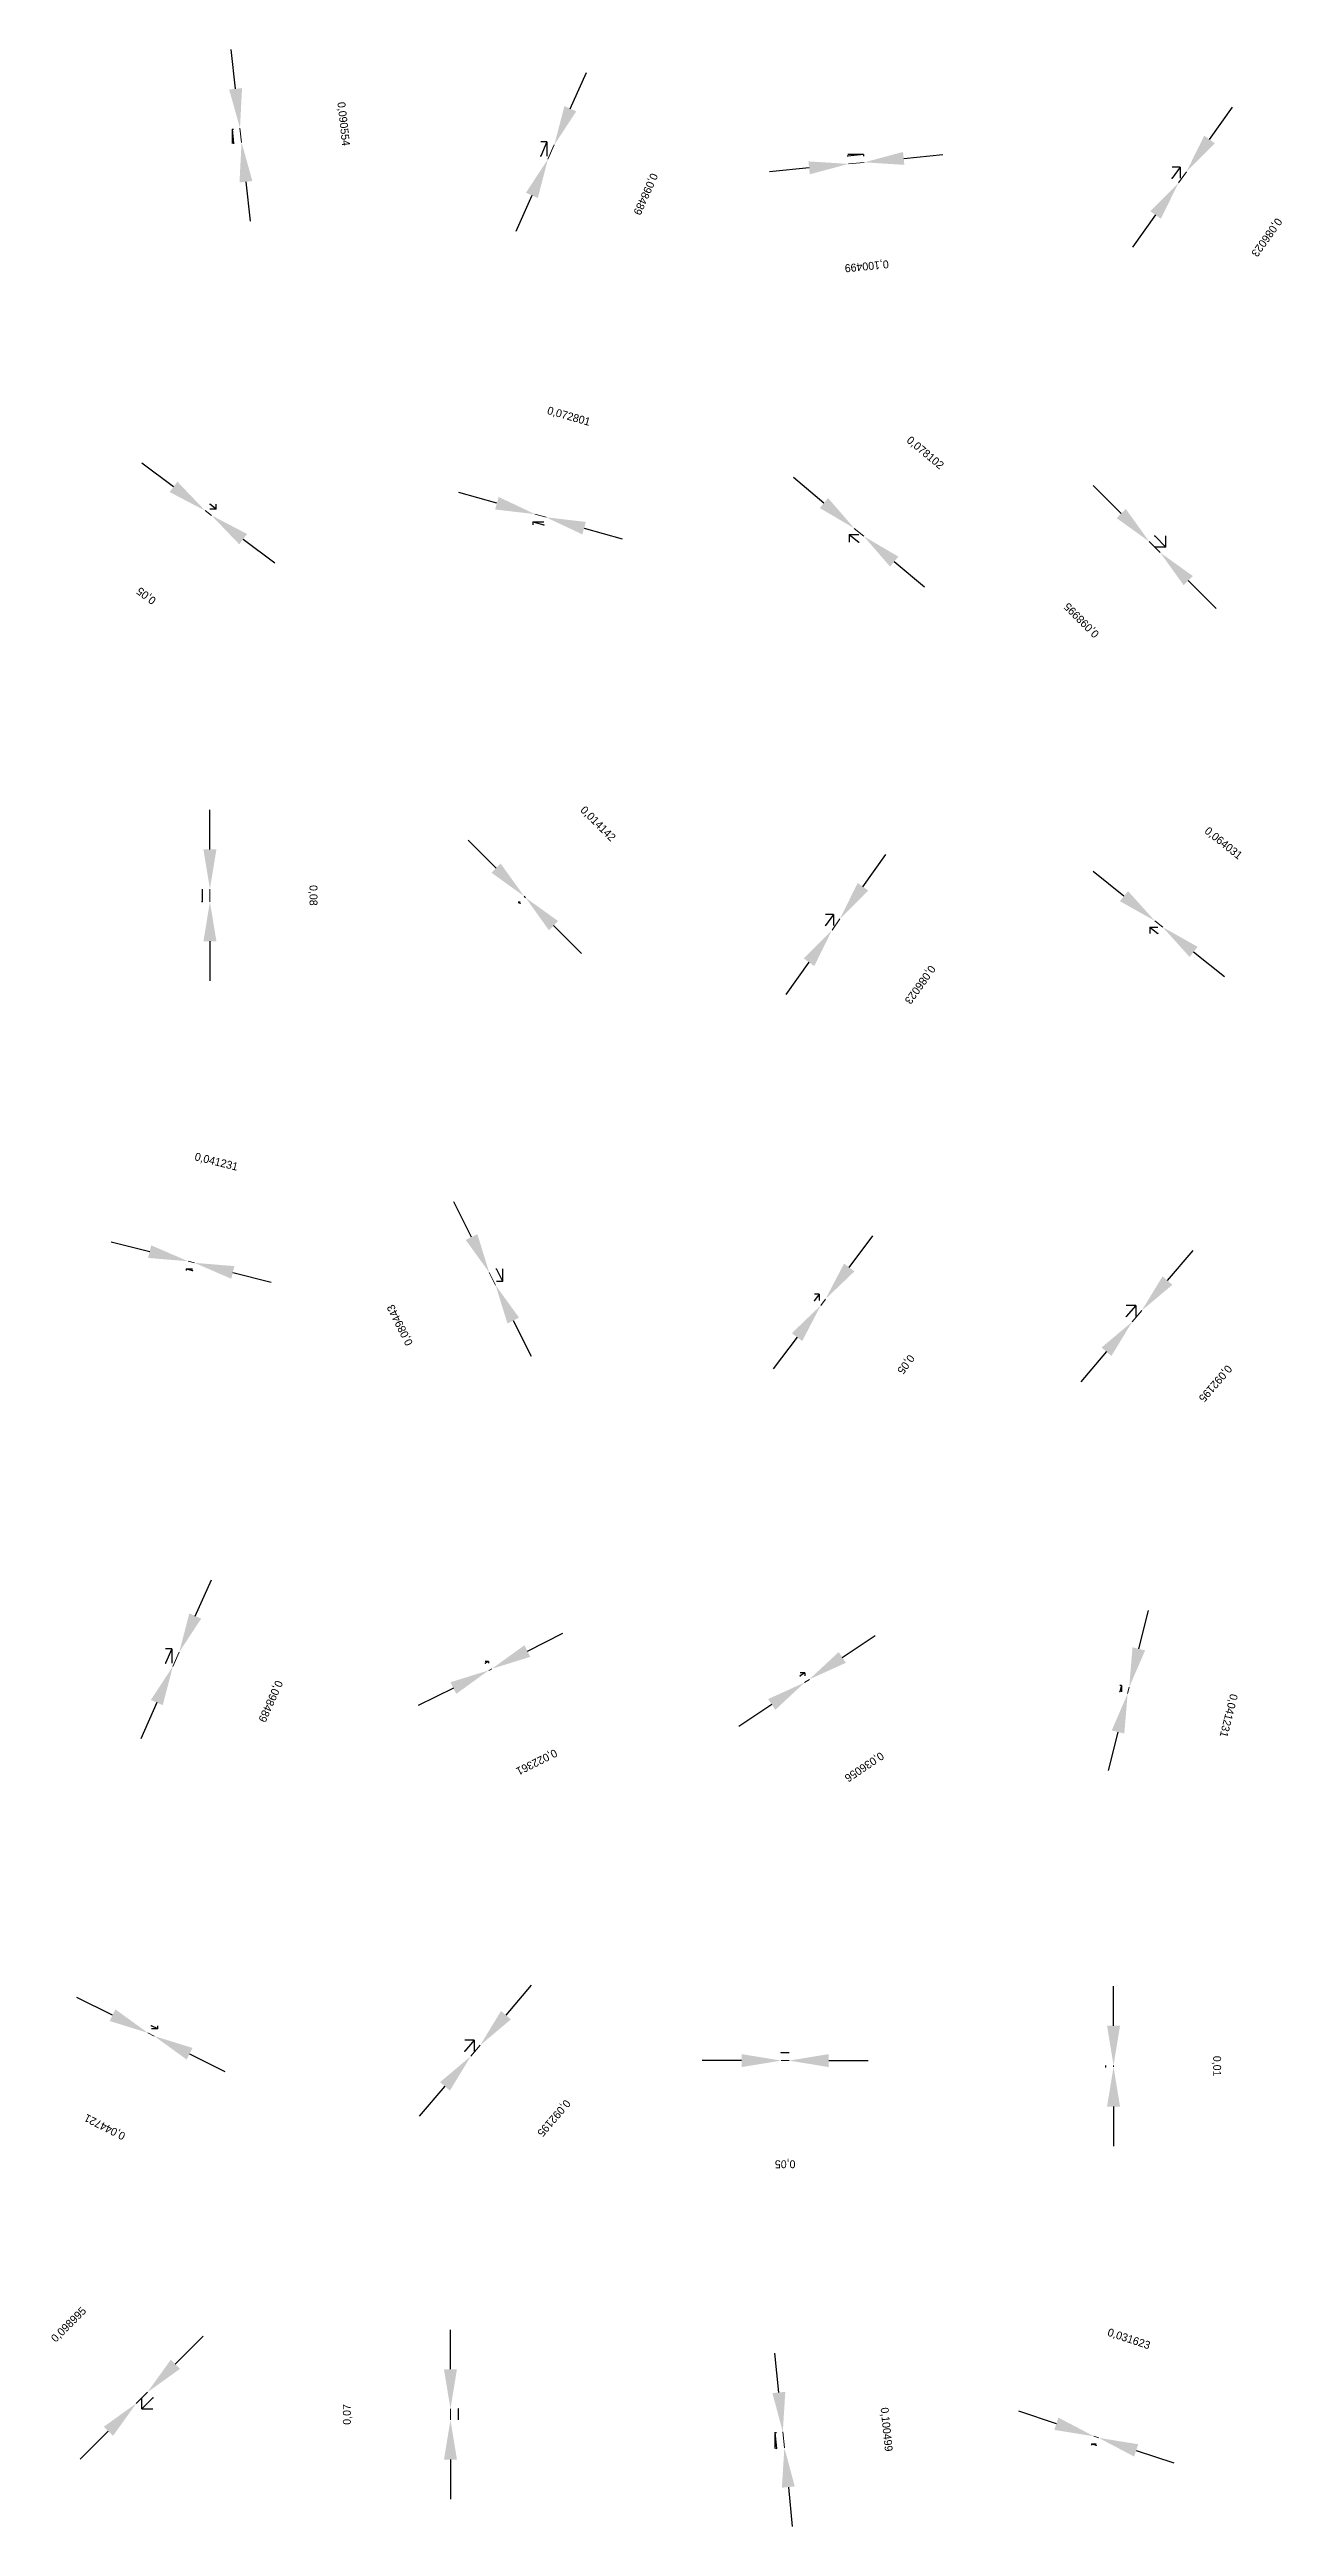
# Model space of a CAD drawing. Header units: metres. Extents: x 6010712 to 6010732, y 6568801 to 6568957.
# Drawn here: x 6010712.09 to 6010719.88, y 6568833.25 to 6568848.89 of the extents above; entities that cross this region are included whole.
import ezdxf

# ---------------------------------------------------------------- set-up
doc = ezdxf.new("R2010")
doc.units = ezdxf.units.M
doc.dimstyles.get("Standard").update_dxf_attribs({"dimtxt": 2.5, "dimasz": 2.5, "dimexe": 1.25, "dimexo": 0.625, "dimtad": 1, "dimdec": 0, "dimcen": 2.5, "dimadec": 0, "dimazin": 0, "dimtfac": 1, "dimtmove": 0, "dimatfit": 3, "dimarcsym": 0})

# ---------------------------------------------------------------- blocks, each defined once
blk = doc.blocks.new('_CLOSEDFILLED')
at = {"color": 0, "linetype": 'BYBLOCK'}
blk.add_solid([(-1, 0.164), (0, 0), (-1, -0.164)], dxfattribs=at)
blk = doc.blocks.new('*D57')
for p, q in [((6010718.449, 6568833.896), (6010718.211, 6568833.976)), ((6010718.953, 6568833.728), (6010719.19, 6568833.649))]:
    blk.add_line(p, q)
at = {"lineweight": 13}
blk.add_line((6010718.686, 6568833.817), (6010718.716, 6568833.807), dxfattribs=at)
at = {"layer": 'DEFPOINTS'}
for p in [(6010718.67, 6568833.77), (6010718.686, 6568833.817), (6010718.7, 6568833.76)]:
    blk.add_point(p, dxfattribs=at)
at = {"xscale": 0.25, "yscale": 0.25}
for p, rotation in [((6010718.686, 6568833.817), -18.434948289313486), ((6010718.716, 6568833.807), 161.5650517106865)]:
    blk.add_blockref('_CLOSEDFILLED', p, dxfattribs=dict(at, rotation=rotation))
at = {"color": 1, "insert": (6010718.906, 6568834.429), "char_height": 0.05, "attachment_point": 5, "rotation": 341.5651}
blk.add_mtext('0,031623', dxfattribs=at)
blk = doc.blocks.new('_DOTSMALL')
at = {"color": 0, "linetype": 'BYBLOCK', "const_width": 0.125}
blk.add_lwpolyline([(-0.0625, 0, 1), (0.0625, 0, 1)], format="xyb", close=True, dxfattribs=at)
blk = doc.blocks.new('_OPEN')
at = {"color": 0, "linetype": 'BYBLOCK'}
blk.add_line((0, 0), (-1, 0), dxfattribs=at)
blk.add_lwpolyline([(-1, 0.1644), (0, 0), (-1, -0.1644)], dxfattribs=at)
blk = doc.blocks.new('*D58')
for p, q in [((6010716.695, 6568834.094), (6010716.67, 6568834.342)), ((6010716.755, 6568833.496), (6010716.78, 6568833.247))]:
    blk.add_line(p, q)
at = {"lineweight": 13}
blk.add_line((6010716.72, 6568833.845), (6010716.73, 6568833.745), dxfattribs=at)
at = {"layer": 'DEFPOINTS'}
for p in [(6010716.67, 6568833.84), (6010716.72, 6568833.845), (6010716.68, 6568833.74)]:
    blk.add_point(p, dxfattribs=at)
at = {"xscale": 0.25, "yscale": 0.25}
for p, rotation in [((6010716.72, 6568833.845), -84.28940696816541), ((6010716.73, 6568833.745), 95.71059303183459)]:
    blk.add_blockref('_CLOSEDFILLED', p, dxfattribs=dict(at, rotation=rotation))
at = {"color": 1, "insert": (6010717.372, 6568833.86), "char_height": 0.05, "attachment_point": 5, "rotation": 275.7106}
blk.add_mtext('0,100499', dxfattribs=at)
blk = doc.blocks.new('*D59')
for p, q in [((6010714.62, 6568834.24), (6010714.62, 6568834.49)), ((6010714.62, 6568833.67), (6010714.62, 6568833.42))]:
    blk.add_line(p, q)
at = {"lineweight": 13}
blk.add_line((6010714.62, 6568833.92), (6010714.62, 6568833.99), dxfattribs=at)
at = {"layer": 'DEFPOINTS'}
for p in [(6010714.67, 6568833.99), (6010714.62, 6568833.92), (6010714.67, 6568833.92)]:
    blk.add_point(p, dxfattribs=at)
at = {"xscale": 0.25, "yscale": 0.25}
for p, rotation in [((6010714.62, 6568833.99), 270), ((6010714.62, 6568833.92), 90)]:
    blk.add_blockref('_CLOSEDFILLED', p, dxfattribs=dict(at, rotation=rotation))
at = {"color": 1, "insert": (6010713.97, 6568833.955), "char_height": 0.05, "attachment_point": 5, "rotation": 90}
blk.add_mtext('0,07', dxfattribs=at)
blk = doc.blocks.new('*D60')
for p, q in [((6010712.881, 6568834.272), (6010713.058, 6568834.449)), ((6010712.458, 6568833.849), (6010712.281, 6568833.672))]:
    blk.add_line(p, q)
at = {"lineweight": 13}
blk.add_line((6010712.635, 6568834.025), (6010712.705, 6568834.095), dxfattribs=at)
at = {"layer": 'DEFPOINTS'}
for p in [(6010712.635, 6568834.025), (6010712.67, 6568833.99), (6010712.74, 6568834.06)]:
    blk.add_point(p, dxfattribs=at)
at = {"xscale": 0.25, "yscale": 0.25}
for p, rotation in [((6010712.705, 6568834.095), 224.99999961885106), ((6010712.635, 6568834.025), 44.99999961885106)]:
    blk.add_blockref('_CLOSEDFILLED', p, dxfattribs=dict(at, rotation=rotation))
at = {"color": 1, "insert": (6010712.21, 6568834.52), "char_height": 0.05, "attachment_point": 5, "rotation": 45}
blk.add_mtext('0,098995', dxfattribs=at)
blk = doc.blocks.new('*D61')
for p, q in [((6010718.81, 6568836.41), (6010718.81, 6568836.66)), ((6010718.81, 6568835.9), (6010718.81, 6568835.65))]:
    blk.add_line(p, q)
at = {"lineweight": 13}
blk.add_line((6010718.81, 6568836.16), (6010718.81, 6568836.15), dxfattribs=at)
at = {"layer": 'DEFPOINTS'}
for p in [(6010718.76, 6568836.16), (6010718.76, 6568836.15), (6010718.81, 6568836.16)]:
    blk.add_point(p, dxfattribs=at)
at = {"xscale": 0.25, "yscale": 0.25}
for p, rotation in [((6010718.81, 6568836.16), -90), ((6010718.81, 6568836.15), 90)]:
    blk.add_blockref('_CLOSEDFILLED', p, dxfattribs=dict(at, rotation=rotation))
at = {"color": 1, "insert": (6010719.46, 6568836.155), "char_height": 0.05, "attachment_point": 5, "rotation": 270}
blk.add_mtext('0,01', dxfattribs=at)
blk = doc.blocks.new('*D62')
for p, q in [((6010716.46, 6568836.19), (6010716.21, 6568836.19)), ((6010717.01, 6568836.19), (6010717.26, 6568836.19))]:
    blk.add_line(p, q)
at = {"lineweight": 13}
blk.add_line((6010716.76, 6568836.19), (6010716.71, 6568836.19), dxfattribs=at)
at = {"layer": 'DEFPOINTS'}
for p in [(6010716.71, 6568836.24), (6010716.76, 6568836.24), (6010716.76, 6568836.19)]:
    blk.add_point(p, dxfattribs=at)
at = {"xscale": 0.25, "yscale": 0.25}
for p, rotation in [((6010716.71, 6568836.19), 360), ((6010716.76, 6568836.19), 180)]:
    blk.add_blockref('_CLOSEDFILLED', p, dxfattribs=dict(at, rotation=rotation))
at = {"color": 1, "insert": (6010716.735, 6568835.54), "char_height": 0.05, "attachment_point": 5, "rotation": 180}
blk.add_mtext('0,05', dxfattribs=at)
blk = doc.blocks.new('*D63')
for p, q in [((6010714.971, 6568836.477), (6010715.133, 6568836.667)), ((6010714.585, 6568836.028), (6010714.423, 6568835.838))]:
    blk.add_line(p, q)
at = {"lineweight": 13}
blk.add_line((6010714.808, 6568836.287), (6010714.748, 6568836.217), dxfattribs=at)
at = {"layer": 'DEFPOINTS'}
for p in [(6010714.71, 6568836.25), (6010714.77, 6568836.32), (6010714.808, 6568836.287)]:
    blk.add_point(p, dxfattribs=at)
at = {"xscale": 0.25, "yscale": 0.25}
for p, rotation in [((6010714.808, 6568836.287), -130.60129433111712), ((6010714.748, 6568836.217), 49.39870566888288)]:
    blk.add_blockref('_CLOSEDFILLED', p, dxfattribs=dict(at, rotation=rotation))
at = {"color": 1, "insert": (6010715.271, 6568835.829), "char_height": 0.05, "attachment_point": 5, "rotation": 229.3987}
blk.add_mtext('0,092195', dxfattribs=at)
blk = doc.blocks.new('*D64')
for p, q in [((6010712.484, 6568836.477), (6010712.26, 6568836.589)), ((6010712.971, 6568836.233), (6010713.195, 6568836.122))]:
    blk.add_line(p, q)
at = {"lineweight": 13}
blk.add_line((6010712.748, 6568836.345), (6010712.708, 6568836.365), dxfattribs=at)
at = {"layer": 'DEFPOINTS'}
for p in [(6010712.73, 6568836.41), (6010712.748, 6568836.345), (6010712.77, 6568836.39)]:
    blk.add_point(p, dxfattribs=at)
at = {"xscale": 0.25, "yscale": 0.25}
for p, rotation in [((6010712.708, 6568836.365), 333.4349477557049), ((6010712.748, 6568836.345), 153.43494775570494)]:
    blk.add_blockref('_CLOSEDFILLED', p, dxfattribs=dict(at, rotation=rotation))
at = {"color": 1, "insert": (6010712.437, 6568835.774), "char_height": 0.05, "attachment_point": 5, "rotation": 153.4349}
blk.add_mtext('0,044721', dxfattribs=at)
blk = doc.blocks.new('*D65')
for p, q in [((6010718.969, 6568838.79), (6010719.03, 6568839.033)), ((6010718.838, 6568838.265), (6010718.777, 6568838.023))]:
    blk.add_line(p, q)
at = {"lineweight": 13}
blk.add_line((6010718.909, 6568838.548), (6010718.899, 6568838.508), dxfattribs=at)
at = {"layer": 'DEFPOINTS'}
for p in [(6010718.86, 6568838.56), (6010718.909, 6568838.548), (6010718.85, 6568838.52)]:
    blk.add_point(p, dxfattribs=at)
at = {"xscale": 0.25, "yscale": 0.25}
for p, rotation in [((6010718.909, 6568838.548), -104.03624440958859), ((6010718.899, 6568838.508), 75.96375559041141)]:
    blk.add_blockref('_CLOSEDFILLED', p, dxfattribs=dict(at, rotation=rotation))
at = {"color": 1, "insert": (6010719.534, 6568838.37), "char_height": 0.05, "attachment_point": 5, "rotation": 255.9638}
blk.add_mtext('0,041231', dxfattribs=at)
blk = doc.blocks.new('*D66')
for p, q in [((6010717.096, 6568838.737), (6010717.304, 6568838.876)), ((6010716.65, 6568838.44), (6010716.442, 6568838.301))]:
    blk.add_line(p, q)
at = {"lineweight": 13}
blk.add_line((6010716.888, 6568838.598), (6010716.858, 6568838.578), dxfattribs=at)
at = {"layer": 'DEFPOINTS'}
for p in [(6010716.83, 6568838.62), (6010716.86, 6568838.64), (6010716.888, 6568838.598)]:
    blk.add_point(p, dxfattribs=at)
at = {"xscale": 0.25, "yscale": 0.25}
for p, rotation in [((6010716.888, 6568838.598), -146.3099332949564), ((6010716.858, 6568838.578), 33.69006670504359)]:
    blk.add_blockref('_CLOSEDFILLED', p, dxfattribs=dict(at, rotation=rotation))
at = {"color": 1, "insert": (6010717.233, 6568838.048), "char_height": 0.05, "attachment_point": 5, "rotation": 213.6901}
blk.add_mtext('0,036056', dxfattribs=at)
blk = doc.blocks.new('*D67')
for p, q in [((6010715.106, 6568838.777), (6010715.33, 6568838.889)), ((6010714.639, 6568838.543), (6010714.415, 6568838.432))]:
    blk.add_line(p, q)
at = {"lineweight": 13}
blk.add_line((6010714.882, 6568838.665), (6010714.862, 6568838.655), dxfattribs=at)
at = {"layer": 'DEFPOINTS'}
for p in [(6010714.84, 6568838.7), (6010714.86, 6568838.71), (6010714.882, 6568838.665)]:
    blk.add_point(p, dxfattribs=at)
at = {"xscale": 0.25, "yscale": 0.25}
for p, rotation in [((6010714.862, 6568838.655), 26.565050109860948), ((6010714.882, 6568838.665), -153.43494989013905)]:
    blk.add_blockref('_CLOSEDFILLED', p, dxfattribs=dict(at, rotation=rotation))
at = {"color": 1, "insert": (6010715.163, 6568838.079), "char_height": 0.05, "attachment_point": 5, "rotation": 206.5651}
blk.add_mtext('0,022361', dxfattribs=at)
blk = doc.blocks.new('*D68')
for p, q in [((6010713.007, 6568838.998), (6010713.109, 6568839.227)), ((6010712.764, 6568838.451), (6010712.663, 6568838.223))]:
    blk.add_line(p, q)
at = {"lineweight": 13}
blk.add_line((6010712.906, 6568838.77), (6010712.866, 6568838.68), dxfattribs=at)
at = {"layer": 'DEFPOINTS'}
for p in [(6010712.82, 6568838.7), (6010712.86, 6568838.79), (6010712.906, 6568838.77)]:
    blk.add_point(p, dxfattribs=at)
at = {"xscale": 0.25, "yscale": 0.25}
for p, rotation in [((6010712.906, 6568838.77), -113.96248902958938), ((6010712.866, 6568838.68), 66.03751097041062)]:
    blk.add_blockref('_CLOSEDFILLED', p, dxfattribs=dict(at, rotation=rotation))
at = {"color": 1, "insert": (6010713.48, 6568838.461), "char_height": 0.05, "attachment_point": 5, "rotation": 246.0375}
blk.add_mtext('0,098489', dxfattribs=at)
blk = doc.blocks.new('*D69')
for p, q in [((6010719.151, 6568841.117), (6010719.313, 6568841.307)), ((6010718.765, 6568840.668), (6010718.603, 6568840.478))]:
    blk.add_line(p, q)
at = {"lineweight": 13}
blk.add_line((6010718.988, 6568840.927), (6010718.928, 6568840.857), dxfattribs=at)
at = {"layer": 'DEFPOINTS'}
for p in [(6010718.89, 6568840.89), (6010718.95, 6568840.96), (6010718.988, 6568840.927)]:
    blk.add_point(p, dxfattribs=at)
at = {"xscale": 0.25, "yscale": 0.25}
for p, rotation in [((6010718.988, 6568840.927), -130.6012947705594), ((6010718.928, 6568840.857), 49.398705229440594)]:
    blk.add_blockref('_CLOSEDFILLED', p, dxfattribs=dict(at, rotation=rotation))
at = {"color": 1, "insert": (6010719.451, 6568840.469), "char_height": 0.05, "attachment_point": 5, "rotation": 229.3987}
blk.add_mtext('0,092195', dxfattribs=at)
blk = doc.blocks.new('*D70')
for p, q in [((6010717.14, 6568841.2), (6010717.29, 6568841.4)), ((6010716.81, 6568840.76), (6010716.66, 6568840.56))]:
    blk.add_line(p, q)
at = {"lineweight": 13}
blk.add_line((6010716.99, 6568841), (6010716.96, 6568840.96), dxfattribs=at)
at = {"layer": 'DEFPOINTS'}
for p in [(6010716.95, 6568841.03), (6010716.92, 6568840.99), (6010716.99, 6568841)]:
    blk.add_point(p, dxfattribs=at)
at = {"xscale": 0.25, "yscale": 0.25}
for p, rotation in [((6010716.99, 6568841), -126.86989785928742), ((6010716.96, 6568840.96), 53.13010214071258)]:
    blk.add_blockref('_CLOSEDFILLED', p, dxfattribs=dict(at, rotation=rotation))
at = {"color": 1, "insert": (6010717.495, 6568840.59), "char_height": 0.05, "attachment_point": 5, "rotation": 233.1301}
blk.add_mtext('0,05', dxfattribs=at)
blk = doc.blocks.new('*D71')
for p, q in [((6010714.753, 6568841.391), (6010714.642, 6568841.615)), ((6010715.017, 6568840.864), (6010715.129, 6568840.64))]:
    blk.add_line(p, q)
at = {"lineweight": 13}
blk.add_line((6010714.905, 6568841.088), (6010714.865, 6568841.168), dxfattribs=at)
at = {"layer": 'DEFPOINTS'}
for p in [(6010714.91, 6568841.19), (6010714.905, 6568841.088), (6010714.95, 6568841.11)]:
    blk.add_point(p, dxfattribs=at)
at = {"xscale": 0.25, "yscale": 0.25}
for p, rotation in [((6010714.865, 6568841.168), 296.565051177078), ((6010714.905, 6568841.088), 116.56505117707799)]:
    blk.add_blockref('_CLOSEDFILLED', p, dxfattribs=dict(at, rotation=rotation))
at = {"color": 1, "insert": (6010714.304, 6568840.837), "char_height": 0.05, "attachment_point": 5, "rotation": 116.5651}
blk.add_mtext('0,089443', dxfattribs=at)
blk = doc.blocks.new('*D72')
for p, q in [((6010712.72, 6568841.299), (6010712.477, 6568841.36)), ((6010713.245, 6568841.168), (6010713.487, 6568841.107))]:
    blk.add_line(p, q)
at = {"lineweight": 13}
blk.add_line((6010712.962, 6568841.239), (6010713.002, 6568841.229), dxfattribs=at)
at = {"layer": 'DEFPOINTS'}
for p in [(6010712.95, 6568841.19), (6010712.962, 6568841.239), (6010712.99, 6568841.18)]:
    blk.add_point(p, dxfattribs=at)
at = {"xscale": 0.25, "yscale": 0.25}
for p, rotation in [((6010712.962, 6568841.239), -14.036244409588585), ((6010713.002, 6568841.229), 165.9637555904114)]:
    blk.add_blockref('_CLOSEDFILLED', p, dxfattribs=dict(at, rotation=rotation))
at = {"color": 1, "insert": (6010713.14, 6568841.864), "char_height": 0.05, "attachment_point": 5, "rotation": 345.9638}
blk.add_mtext('0,041231', dxfattribs=at)
blk = doc.blocks.new('*D73')
for p, q in [((6010718.876, 6568843.545), (6010718.681, 6568843.701)), ((6010719.316, 6568843.193), (6010719.512, 6568843.037))]:
    blk.add_line(p, q)
at = {"lineweight": 13}
blk.add_line((6010719.071, 6568843.389), (6010719.121, 6568843.349), dxfattribs=at)
at = {"layer": 'DEFPOINTS'}
for p in [(6010719.071, 6568843.389), (6010719.04, 6568843.35), (6010719.09, 6568843.31)]:
    blk.add_point(p, dxfattribs=at)
at = {"xscale": 0.25, "yscale": 0.25}
for p, rotation in [((6010719.071, 6568843.389), -38.65980838423852), ((6010719.121, 6568843.349), 141.34019161576148)]:
    blk.add_blockref('_CLOSEDFILLED', p, dxfattribs=dict(at, rotation=rotation))
at = {"color": 1, "insert": (6010719.502, 6568843.877), "char_height": 0.05, "attachment_point": 5, "rotation": 321.3402}
blk.add_mtext('0,064031', dxfattribs=at)
blk = doc.blocks.new('*D74')
for p, q in [((6010717.226, 6568843.604), (6010717.371, 6568843.808)), ((6010716.885, 6568843.128), (6010716.74, 6568842.924))]:
    blk.add_line(p, q)
at = {"lineweight": 13}
blk.add_line((6010717.081, 6568843.401), (6010717.031, 6568843.331), dxfattribs=at)
at = {"layer": 'DEFPOINTS'}
for p in [(6010717.04, 6568843.43), (6010717.081, 6568843.401), (6010716.99, 6568843.36)]:
    blk.add_point(p, dxfattribs=at)
at = {"xscale": 0.25, "yscale": 0.25}
for p, rotation in [((6010717.081, 6568843.401), -125.53767793619292), ((6010717.031, 6568843.331), 54.46232206380708)]:
    blk.add_blockref('_CLOSEDFILLED', p, dxfattribs=dict(at, rotation=rotation))
at = {"color": 1, "insert": (6010717.585, 6568842.988), "char_height": 0.05, "attachment_point": 5, "rotation": 234.4623}
blk.add_mtext('0,086023', dxfattribs=at)
blk = doc.blocks.new('*D75')
for p, q in [((6010714.909, 6568843.722), (6010714.732, 6568843.899)), ((6010715.272, 6568843.359), (6010715.449, 6568843.182))]:
    blk.add_line(p, q)
at = {"lineweight": 13}
blk.add_line((6010715.085, 6568843.545), (6010715.095, 6568843.535), dxfattribs=at)
at = {"layer": 'DEFPOINTS'}
for p in [(6010715.085, 6568843.545), (6010715.05, 6568843.51), (6010715.06, 6568843.5)]:
    blk.add_point(p, dxfattribs=at)
at = {"xscale": 0.25, "yscale": 0.25}
for p, rotation in [((6010715.085, 6568843.545), -45), ((6010715.095, 6568843.535), 135)]:
    blk.add_blockref('_CLOSEDFILLED', p, dxfattribs=dict(at, rotation=rotation))
at = {"color": 1, "insert": (6010715.55, 6568844), "char_height": 0.05, "attachment_point": 5, "rotation": 315}
blk.add_mtext('0,014142', dxfattribs=at)
blk = doc.blocks.new('*D76')
for p, q in [((6010713.1, 6568843.84), (6010713.1, 6568844.09)), ((6010713.1, 6568843.26), (6010713.1, 6568843.01))]:
    blk.add_line(p, q)
at = {"lineweight": 13}
blk.add_line((6010713.1, 6568843.59), (6010713.1, 6568843.51), dxfattribs=at)
at = {"layer": 'DEFPOINTS'}
for p in [(6010713.05, 6568843.59), (6010713.1, 6568843.59), (6010713.05, 6568843.51)]:
    blk.add_point(p, dxfattribs=at)
at = {"xscale": 0.25, "yscale": 0.25}
for p, rotation in [((6010713.1, 6568843.59), -90), ((6010713.1, 6568843.51), 90)]:
    blk.add_blockref('_CLOSEDFILLED', p, dxfattribs=dict(at, rotation=rotation))
at = {"color": 1, "insert": (6010713.75, 6568843.55), "char_height": 0.05, "attachment_point": 5, "rotation": 270}
blk.add_mtext('0,08', dxfattribs=at)
blk = doc.blocks.new('*D77')
for p, q in [((6010718.858, 6568845.961), (6010718.681, 6568846.138)), ((6010719.281, 6568845.538), (6010719.458, 6568845.361))]:
    blk.add_line(p, q)
at = {"lineweight": 13}
blk.add_line((6010719.105, 6568845.715), (6010719.035, 6568845.785), dxfattribs=at)
at = {"layer": 'DEFPOINTS'}
for p in [(6010719.07, 6568845.82), (6010719.14, 6568845.75), (6010719.105, 6568845.715)]:
    blk.add_point(p, dxfattribs=at)
at = {"xscale": 0.25, "yscale": 0.25}
for p, rotation in [((6010719.035, 6568845.785), 314.99999961885106), ((6010719.105, 6568845.715), 134.99999961885106)]:
    blk.add_blockref('_CLOSEDFILLED', p, dxfattribs=dict(at, rotation=rotation))
at = {"color": 1, "insert": (6010718.61, 6568845.29), "char_height": 0.05, "attachment_point": 5, "rotation": 135}
blk.add_mtext('0,098995', dxfattribs=at)
blk = doc.blocks.new('*D78')
for p, q in [((6010716.98, 6568846.028), (6010716.788, 6568846.189)), ((6010717.424, 6568845.658), (6010717.616, 6568845.498))]:
    blk.add_line(p, q)
at = {"lineweight": 13}
blk.add_line((6010717.172, 6568845.868), (6010717.232, 6568845.818), dxfattribs=at)
at = {"layer": 'DEFPOINTS'}
for p in [(6010717.14, 6568845.83), (6010717.172, 6568845.868), (6010717.2, 6568845.78)]:
    blk.add_point(p, dxfattribs=at)
at = {"xscale": 0.25, "yscale": 0.25}
for p, rotation in [((6010717.172, 6568845.868), -39.805570742357965), ((6010717.232, 6568845.818), 140.19442925764204)]:
    blk.add_blockref('_CLOSEDFILLED', p, dxfattribs=dict(at, rotation=rotation))
at = {"color": 1, "insert": (6010717.618, 6568846.343), "char_height": 0.05, "attachment_point": 5, "rotation": 320.1944}
blk.add_mtext('0,078102', dxfattribs=at)
blk = doc.blocks.new('*D79')
for p, q in [((6010714.913, 6568846.027), (6010714.673, 6568846.095)), ((6010715.464, 6568845.869), (6010715.704, 6568845.801))]:
    blk.add_line(p, q)
at = {"lineweight": 13}
blk.add_line((6010715.154, 6568845.958), (6010715.224, 6568845.938), dxfattribs=at)
at = {"layer": 'DEFPOINTS'}
for p in [(6010715.14, 6568845.91), (6010715.154, 6568845.958), (6010715.21, 6568845.89)]:
    blk.add_point(p, dxfattribs=at)
at = {"xscale": 0.25, "yscale": 0.25}
for p, rotation in [((6010715.154, 6568845.958), -15.945396202965416), ((6010715.224, 6568845.938), 164.0546037970346)]:
    blk.add_blockref('_CLOSEDFILLED', p, dxfattribs=dict(at, rotation=rotation))
at = {"color": 1, "insert": (6010715.367, 6568846.573), "char_height": 0.05, "attachment_point": 5, "rotation": 344.0546}
blk.add_mtext('0,072801', dxfattribs=at)
blk = doc.blocks.new('*D80')
for p, q in [((6010712.87, 6568846.13), (6010712.67, 6568846.28)), ((6010713.31, 6568845.8), (6010713.51, 6568845.65))]:
    blk.add_line(p, q)
at = {"lineweight": 13}
blk.add_line((6010713.11, 6568845.95), (6010713.07, 6568845.98), dxfattribs=at)
at = {"layer": 'DEFPOINTS'}
for p in [(6010713.1, 6568846.02), (6010713.11, 6568845.95), (6010713.14, 6568845.99)]:
    blk.add_point(p, dxfattribs=at)
at = {"xscale": 0.25, "yscale": 0.25}
for p, rotation in [((6010713.07, 6568845.98), 323.1301029944862), ((6010713.11, 6568845.95), 143.1301029944862)]:
    blk.add_blockref('_CLOSEDFILLED', p, dxfattribs=dict(at, rotation=rotation))
at = {"color": 1, "insert": (6010712.7, 6568845.445), "char_height": 0.05, "attachment_point": 5, "rotation": 143.1301}
blk.add_mtext('0,05', dxfattribs=at)
blk = doc.blocks.new('*D81')
for p, q in [((6010719.416, 6568848.324), (6010719.561, 6568848.528)), ((6010719.075, 6568847.848), (6010718.93, 6568847.644))]:
    blk.add_line(p, q)
at = {"lineweight": 13}
blk.add_line((6010719.271, 6568848.121), (6010719.221, 6568848.051), dxfattribs=at)
at = {"layer": 'DEFPOINTS'}
for p in [(6010719.18, 6568848.08), (6010719.23, 6568848.15), (6010719.271, 6568848.121)]:
    blk.add_point(p, dxfattribs=at)
at = {"xscale": 0.25, "yscale": 0.25}
for p, rotation in [((6010719.271, 6568848.121), -125.53767808041142), ((6010719.221, 6568848.051), 54.462321919588575)]:
    blk.add_blockref('_CLOSEDFILLED', p, dxfattribs=dict(at, rotation=rotation))
at = {"color": 1, "insert": (6010719.775, 6568847.708), "char_height": 0.05, "attachment_point": 5, "rotation": 234.4623}
blk.add_mtext('0,086023', dxfattribs=at)
blk = doc.blocks.new('*D82')
for p, q in [((6010717.484, 6568848.205), (6010717.732, 6568848.23)), ((6010716.886, 6568848.145), (6010716.637, 6568848.12))]:
    blk.add_line(p, q)
at = {"lineweight": 13}
blk.add_line((6010717.235, 6568848.18), (6010717.135, 6568848.17), dxfattribs=at)
at = {"layer": 'DEFPOINTS'}
for p in [(6010717.23, 6568848.23), (6010717.13, 6568848.22), (6010717.235, 6568848.18)]:
    blk.add_point(p, dxfattribs=at)
at = {"xscale": 0.25, "yscale": 0.25}
for p, rotation in [((6010717.235, 6568848.18), -174.28940649267267), ((6010717.135, 6568848.17), 5.7105935073273315)]:
    blk.add_blockref('_CLOSEDFILLED', p, dxfattribs=dict(at, rotation=rotation))
at = {"color": 1, "insert": (6010717.25, 6568847.528), "char_height": 0.05, "attachment_point": 5, "rotation": 185.7106}
blk.add_mtext('0,100499', dxfattribs=at)
blk = doc.blocks.new('*D83')
for p, q in [((6010715.377, 6568848.518), (6010715.479, 6568848.747)), ((6010715.134, 6568847.971), (6010715.033, 6568847.743))]:
    blk.add_line(p, q)
at = {"lineweight": 13}
blk.add_line((6010715.276, 6568848.29), (6010715.236, 6568848.2), dxfattribs=at)
at = {"layer": 'DEFPOINTS'}
for p in [(6010715.23, 6568848.31), (6010715.276, 6568848.29), (6010715.19, 6568848.22)]:
    blk.add_point(p, dxfattribs=at)
at = {"xscale": 0.25, "yscale": 0.25}
for p, rotation in [((6010715.276, 6568848.29), -113.96248902958938), ((6010715.236, 6568848.2), 66.03751097041062)]:
    blk.add_blockref('_CLOSEDFILLED', p, dxfattribs=dict(at, rotation=rotation))
at = {"color": 1, "insert": (6010715.85, 6568847.981), "char_height": 0.05, "attachment_point": 5, "rotation": 246.0375}
blk.add_mtext('0,098489', dxfattribs=at)
blk = doc.blocks.new('*D84')
for p, q in [((6010713.262, 6568848.644), (6010713.234, 6568848.892)), ((6010713.327, 6568848.057), (6010713.355, 6568847.809))]:
    blk.add_line(p, q)
at = {"lineweight": 13}
blk.add_line((6010713.29, 6568848.396), (6010713.3, 6568848.306), dxfattribs=at)
at = {"layer": 'DEFPOINTS'}
for p in [(6010713.24, 6568848.39), (6010713.29, 6568848.396), (6010713.25, 6568848.3)]:
    blk.add_point(p, dxfattribs=at)
at = {"xscale": 0.25, "yscale": 0.25}
for p, rotation in [((6010713.29, 6568848.396), -83.65980838423852), ((6010713.3, 6568848.306), 96.34019161576148)]:
    blk.add_blockref('_CLOSEDFILLED', p, dxfattribs=dict(at, rotation=rotation))
at = {"color": 1, "insert": (6010713.941, 6568848.422), "char_height": 0.05, "attachment_point": 5, "rotation": 276.3402}
blk.add_mtext('0,090554', dxfattribs=at)

msp = doc.modelspace()

# ---------------------------------------------------------------- hatches: boundary and pattern name
h = msp.add_hatch(color=1)
edge = h.paths.add_edge_path()
edge.add_ellipse((6010713.25, 6568848.3), major_axis=(0, 0.005), ratio=1, start_angle=0, end_angle=360, ccw=False)
h = msp.add_hatch(color=1)
edge = h.paths.add_edge_path()
edge.add_ellipse((6010715.19, 6568848.22), major_axis=(0, 0.005), ratio=1, start_angle=0, end_angle=360, ccw=False)
h = msp.add_hatch(color=1)
edge = h.paths.add_edge_path()
edge.add_ellipse((6010717.13, 6568848.22), major_axis=(0, 0.005), ratio=1, start_angle=0, end_angle=360, ccw=False)
h = msp.add_hatch(color=1)
edge = h.paths.add_edge_path()
edge.add_ellipse((6010719.18, 6568848.08), major_axis=(0, 0.005), ratio=1, start_angle=0, end_angle=360, ccw=False)
h = msp.add_hatch(color=1)
edge = h.paths.add_edge_path()
edge.add_ellipse((6010713.1, 6568846.02), major_axis=(0, 0.005), ratio=1, start_angle=0, end_angle=360, ccw=False)
h = msp.add_hatch(color=1)
edge = h.paths.add_edge_path()
edge.add_ellipse((6010715.21, 6568845.89), major_axis=(0, 0.005), ratio=1, start_angle=0, end_angle=360, ccw=False)
h = msp.add_hatch(color=1)
edge = h.paths.add_edge_path()
edge.add_ellipse((6010717.2, 6568845.78), major_axis=(0, 0.005), ratio=1, start_angle=0, end_angle=360, ccw=False)
h = msp.add_hatch(color=1)
edge = h.paths.add_edge_path()
edge.add_ellipse((6010719.07, 6568845.82), major_axis=(0, 0.005), ratio=1, start_angle=0, end_angle=360, ccw=False)
h = msp.add_hatch(color=1)
edge = h.paths.add_edge_path()
edge.add_ellipse((6010713.05, 6568843.51), major_axis=(0, 0.005), ratio=1, start_angle=0, end_angle=360, ccw=False)
h = msp.add_hatch(color=1)
edge = h.paths.add_edge_path()
edge.add_ellipse((6010715.06, 6568843.5), major_axis=(0, 0.005), ratio=1, start_angle=0, end_angle=360, ccw=False)
h = msp.add_hatch(color=1)
edge = h.paths.add_edge_path()
edge.add_ellipse((6010716.99, 6568843.36), major_axis=(0, 0.005), ratio=1, start_angle=0, end_angle=360, ccw=False)
h = msp.add_hatch(color=1)
edge = h.paths.add_edge_path()
edge.add_ellipse((6010719.09, 6568843.31), major_axis=(0, 0.005), ratio=1, start_angle=0, end_angle=360, ccw=False)
h = msp.add_hatch(color=1)
edge = h.paths.add_edge_path()
edge.add_ellipse((6010712.99, 6568841.18), major_axis=(0, 0.005), ratio=1, start_angle=0, end_angle=360, ccw=False)
h = msp.add_hatch(color=1)
edge = h.paths.add_edge_path()
edge.add_ellipse((6010714.91, 6568841.19), major_axis=(0, 0.005), ratio=1, start_angle=0, end_angle=360, ccw=False)
h = msp.add_hatch(color=1)
edge = h.paths.add_edge_path()
edge.add_ellipse((6010716.92, 6568840.99), major_axis=(0, 0.005), ratio=1, start_angle=0, end_angle=360, ccw=False)
h = msp.add_hatch(color=1)
edge = h.paths.add_edge_path()
edge.add_ellipse((6010718.89, 6568840.89), major_axis=(0, 0.005), ratio=1, start_angle=0, end_angle=360, ccw=False)
h = msp.add_hatch(color=1)
edge = h.paths.add_edge_path()
edge.add_ellipse((6010712.82, 6568838.7), major_axis=(0, 0.005), ratio=1, start_angle=0, end_angle=360, ccw=False)
h = msp.add_hatch(color=1)
edge = h.paths.add_edge_path()
edge.add_ellipse((6010714.84, 6568838.7), major_axis=(0, 0.005), ratio=1, start_angle=0, end_angle=360, ccw=False)
h = msp.add_hatch(color=1)
edge = h.paths.add_edge_path()
edge.add_ellipse((6010716.83, 6568838.62), major_axis=(0, 0.005), ratio=1, start_angle=0, end_angle=360, ccw=False)
h = msp.add_hatch(color=1)
edge = h.paths.add_edge_path()
edge.add_ellipse((6010718.85, 6568838.52), major_axis=(0, 0.005), ratio=1, start_angle=0, end_angle=360, ccw=False)
h = msp.add_hatch(color=1)
edge = h.paths.add_edge_path()
edge.add_ellipse((6010712.73, 6568836.41), major_axis=(0, 0.005), ratio=1, start_angle=0, end_angle=360, ccw=False)
h = msp.add_hatch(color=1)
edge = h.paths.add_edge_path()
edge.add_ellipse((6010714.71, 6568836.25), major_axis=(0, 0.005), ratio=1, start_angle=0, end_angle=360, ccw=False)
h = msp.add_hatch(color=1)
edge = h.paths.add_edge_path()
edge.add_ellipse((6010716.71, 6568836.24), major_axis=(0, 0.005), ratio=1, start_angle=0, end_angle=360, ccw=False)
h = msp.add_hatch(color=1)
edge = h.paths.add_edge_path()
edge.add_ellipse((6010718.76, 6568836.15), major_axis=(0, 0.005), ratio=1, start_angle=0, end_angle=360, ccw=False)
h = msp.add_hatch(color=1)
edge = h.paths.add_edge_path()
edge.add_ellipse((6010712.74, 6568834.06), major_axis=(0, 0.005), ratio=1, start_angle=0, end_angle=360, ccw=False)
h = msp.add_hatch(color=1)
edge = h.paths.add_edge_path()
edge.add_ellipse((6010714.67, 6568833.99), major_axis=(0, 0.005), ratio=1, start_angle=0, end_angle=360, ccw=False)
h = msp.add_hatch(color=1)
edge = h.paths.add_edge_path()
edge.add_ellipse((6010716.68, 6568833.74), major_axis=(0, 0.005), ratio=1, start_angle=0, end_angle=360, ccw=False)
h = msp.add_hatch(color=1)
edge = h.paths.add_edge_path()
edge.add_ellipse((6010718.7, 6568833.76), major_axis=(0, 0.005), ratio=1, start_angle=0, end_angle=360, ccw=False)

# ---------------------------------------------------------------- linework, layer by layer
for p, q in [((6010713.24, 6568848.39), (6010713.25, 6568848.3)), ((6010715.23, 6568848.31), (6010715.19, 6568848.22)), ((6010717.23, 6568848.23), (6010717.13, 6568848.22)), ((6010719.23, 6568848.15), (6010719.18, 6568848.08)), ((6010713.14, 6568845.99), (6010713.1, 6568846.02)), ((6010715.14, 6568845.91), (6010715.21, 6568845.89)), ((6010717.14, 6568845.83), (6010717.2, 6568845.78)), ((6010719.14, 6568845.75), (6010719.07, 6568845.82)), ((6010713.05, 6568843.59), (6010713.05, 6568843.51)), ((6010715.05, 6568843.51), (6010715.06, 6568843.5)), ((6010717.04, 6568843.43), (6010716.99, 6568843.36)), ((6010719.04, 6568843.35), (6010719.09, 6568843.31)), ((6010712.95, 6568841.19), (6010712.99, 6568841.18)), ((6010714.95, 6568841.11), (6010714.91, 6568841.19)), ((6010716.95, 6568841.03), (6010716.92, 6568840.99)), ((6010718.95, 6568840.96), (6010718.89, 6568840.89)), ((6010712.86, 6568838.79), (6010712.82, 6568838.7)), ((6010714.86, 6568838.71), (6010714.84, 6568838.7)), ((6010716.86, 6568838.64), (6010716.83, 6568838.62)), ((6010718.86, 6568838.56), (6010718.85, 6568838.52)), ((6010712.77, 6568836.39), (6010712.73, 6568836.41)), ((6010714.77, 6568836.32), (6010714.71, 6568836.25)), ((6010716.76, 6568836.24), (6010716.71, 6568836.24)), ((6010718.76, 6568836.16), (6010718.76, 6568836.15)), ((6010712.67, 6568833.99), (6010712.74, 6568834.06)), ((6010714.67, 6568833.92), (6010714.67, 6568833.99)), ((6010716.67, 6568833.84), (6010716.68, 6568833.74)), ((6010718.67, 6568833.77), (6010718.7, 6568833.76))]:
    msp.add_line(p, q)
at = {"color": 4}
for p, q in [((6010713.24, 6568848.39), (6010713.25, 6568848.39)), ((6010715.23, 6568848.31), (6010715.19, 6568848.31)), ((6010717.23, 6568848.23), (6010717.13, 6568848.23)), ((6010719.23, 6568848.15), (6010719.18, 6568848.15)), ((6010713.14, 6568845.99), (6010713.1, 6568845.99)), ((6010715.14, 6568845.91), (6010715.21, 6568845.91)), ((6010717.14, 6568845.83), (6010717.2, 6568845.83)), ((6010719.14, 6568845.75), (6010719.07, 6568845.75)), ((6010713.05, 6568843.59), (6010713.05, 6568843.59)), ((6010715.05, 6568843.51), (6010715.06, 6568843.51)), ((6010717.04, 6568843.43), (6010716.99, 6568843.43)), ((6010719.04, 6568843.35), (6010719.09, 6568843.35)), ((6010712.95, 6568841.19), (6010712.99, 6568841.19)), ((6010714.95, 6568841.11), (6010714.91, 6568841.11)), ((6010716.95, 6568841.03), (6010716.92, 6568841.03)), ((6010718.95, 6568840.96), (6010718.89, 6568840.96)), ((6010712.86, 6568838.79), (6010712.82, 6568838.79)), ((6010714.86, 6568838.71), (6010714.84, 6568838.71)), ((6010716.86, 6568838.64), (6010716.83, 6568838.64)), ((6010718.86, 6568838.56), (6010718.85, 6568838.56)), ((6010712.77, 6568836.39), (6010712.73, 6568836.39)), ((6010714.77, 6568836.32), (6010714.71, 6568836.32)), ((6010716.76, 6568836.24), (6010716.71, 6568836.24)), ((6010718.76, 6568836.16), (6010718.76, 6568836.16)), ((6010712.67, 6568833.99), (6010712.74, 6568833.99)), ((6010714.67, 6568833.92), (6010714.67, 6568833.92)), ((6010716.67, 6568833.84), (6010716.68, 6568833.84)), ((6010718.67, 6568833.77), (6010718.7, 6568833.77))]:
    msp.add_line(p, q, dxfattribs=at)
at = {"color": 2}
for p, q in [((6010713.24, 6568848.39), (6010713.24, 6568848.3)), ((6010715.23, 6568848.31), (6010715.23, 6568848.22)), ((6010717.23, 6568848.23), (6010717.23, 6568848.22)), ((6010719.23, 6568848.15), (6010719.23, 6568848.08)), ((6010713.14, 6568845.99), (6010713.14, 6568846.02)), ((6010715.14, 6568845.91), (6010715.14, 6568845.89)), ((6010717.14, 6568845.83), (6010717.14, 6568845.78)), ((6010719.14, 6568845.75), (6010719.14, 6568845.82)), ((6010713.05, 6568843.59), (6010713.05, 6568843.51)), ((6010715.05, 6568843.51), (6010715.05, 6568843.5)), ((6010717.04, 6568843.43), (6010717.04, 6568843.36)), ((6010719.04, 6568843.35), (6010719.04, 6568843.31)), ((6010712.95, 6568841.19), (6010712.95, 6568841.18)), ((6010714.95, 6568841.11), (6010714.95, 6568841.19)), ((6010716.95, 6568841.03), (6010716.95, 6568840.99)), ((6010718.95, 6568840.96), (6010718.95, 6568840.89)), ((6010712.86, 6568838.79), (6010712.86, 6568838.7)), ((6010714.86, 6568838.71), (6010714.86, 6568838.7)), ((6010716.86, 6568838.64), (6010716.86, 6568838.62)), ((6010718.86, 6568838.56), (6010718.86, 6568838.52)), ((6010712.77, 6568836.39), (6010712.77, 6568836.41)), ((6010714.77, 6568836.32), (6010714.77, 6568836.25)), ((6010716.76, 6568836.24), (6010716.76, 6568836.24)), ((6010718.76, 6568836.16), (6010718.76, 6568836.15)), ((6010712.67, 6568833.99), (6010712.67, 6568834.06)), ((6010714.67, 6568833.92), (6010714.67, 6568833.99)), ((6010716.67, 6568833.84), (6010716.67, 6568833.74)), ((6010718.67, 6568833.77), (6010718.67, 6568833.76))]:
    msp.add_line(p, q, dxfattribs=at)

# ---------------------------------------------------------------- dimensions: what is measured, and where the dimension line sits
for base, p1, p2, angle, picture, middle in [((6010713.29, 6568848.396), (6010713.24, 6568848.39), (6010713.25, 6568848.3), 276.3402, '*D84', (6010713.941, 6568848.422)), ((6010715.276, 6568848.29), (6010715.23, 6568848.31), (6010715.19, 6568848.22), 246.0375, '*D83', (6010715.85, 6568847.981)), ((6010719.271, 6568848.121), (6010719.23, 6568848.15), (6010719.18, 6568848.08), 234.4623, '*D81', (6010719.775, 6568847.708)), ((6010717.235, 6568848.18), (6010717.23, 6568848.23), (6010717.13, 6568848.22), 185.7106, '*D82', (6010717.25, 6568847.528)), ((6010715.154, 6568845.958), (6010715.14, 6568845.91), (6010715.21, 6568845.89), 344.0546, '*D79', (6010715.367, 6568846.573)), ((6010717.172, 6568845.868), (6010717.14, 6568845.83), (6010717.2, 6568845.78), 320.1944, '*D78', (6010717.618, 6568846.343)), ((6010713.11, 6568845.95), (6010713.14, 6568845.99), (6010713.1, 6568846.02), 143.1301, '*D80', (6010712.7, 6568845.445)), ((6010719.105, 6568845.715), (6010719.14, 6568845.75), (6010719.07, 6568845.82), 135, '*D77', (6010718.61, 6568845.29)), ((6010713.1, 6568843.59), (6010713.05, 6568843.59), (6010713.05, 6568843.51), 270, '*D76', (6010713.75, 6568843.55)), ((6010715.085, 6568843.545), (6010715.05, 6568843.51), (6010715.06, 6568843.5), 315, '*D75', (6010715.55, 6568844)), ((6010719.071, 6568843.389), (6010719.04, 6568843.35), (6010719.09, 6568843.31), 321.3402, '*D73', (6010719.502, 6568843.877)), ((6010717.081, 6568843.401), (6010717.04, 6568843.43), (6010716.99, 6568843.36), 234.4623, '*D74', (6010717.585, 6568842.988)), ((6010712.962, 6568841.239), (6010712.95, 6568841.19), (6010712.99, 6568841.18), 345.9638, '*D72', (6010713.14, 6568841.864)), ((6010714.905, 6568841.088), (6010714.95, 6568841.11), (6010714.91, 6568841.19), 116.5651, '*D71', (6010714.304, 6568840.837)), ((6010716.99, 6568841), (6010716.95, 6568841.03), (6010716.92, 6568840.99), 233.1301, '*D70', (6010717.495, 6568840.59)), ((6010718.988, 6568840.927), (6010718.95, 6568840.96), (6010718.89, 6568840.89), 229.3987, '*D69', (6010719.451, 6568840.469)), ((6010712.906, 6568838.77), (6010712.86, 6568838.79), (6010712.82, 6568838.7), 246.0375, '*D68', (6010713.48, 6568838.461)), ((6010718.909, 6568838.548), (6010718.86, 6568838.56), (6010718.85, 6568838.52), 255.9638, '*D65', (6010719.534, 6568838.37)), ((6010714.882, 6568838.665), (6010714.86, 6568838.71), (6010714.84, 6568838.7), 206.5651, '*D67', (6010715.163, 6568838.079)), ((6010716.888, 6568838.598), (6010716.86, 6568838.64), (6010716.83, 6568838.62), 213.6901, '*D66', (6010717.233, 6568838.048)), ((6010714.808, 6568836.287), (6010714.77, 6568836.32), (6010714.71, 6568836.25), 229.3987, '*D63', (6010715.271, 6568835.829)), ((6010718.81, 6568836.16), (6010718.76, 6568836.16), (6010718.76, 6568836.15), 270, '*D61', (6010719.46, 6568836.155)), ((6010712.748, 6568836.345), (6010712.77, 6568836.39), (6010712.73, 6568836.41), 153.4349, '*D64', (6010712.437, 6568835.774)), ((6010716.76, 6568836.19), (6010716.76, 6568836.24), (6010716.71, 6568836.24), 180, '*D62', (6010716.735, 6568835.54)), ((6010712.635, 6568834.025), (6010712.67, 6568833.99), (6010712.74, 6568834.06), 45, '*D60', (6010712.21, 6568834.52)), ((6010714.62, 6568833.92), (6010714.67, 6568833.92), (6010714.67, 6568833.99), 90, '*D59', (6010713.97, 6568833.955)), ((6010718.686, 6568833.817), (6010718.67, 6568833.77), (6010718.7, 6568833.76), 341.5651, '*D57', (6010718.906, 6568834.429)), ((6010716.72, 6568833.845), (6010716.67, 6568833.84), (6010716.68, 6568833.74), 275.7106, '*D58', (6010717.372, 6568833.86))]:
    dim = msp.add_linear_dim(base=base, p1=p1, p2=p2, angle=angle, dimstyle='Standard', override={"dimtxt": 0.05, "dimtad": 0, "dimtxsty": 'Standard', "dimblk1": 'DOTSMALL', "dimblk2": 'OPEN', "dimdle": 0.05, "dimse1": 1, "dimse2": 1, "dimclrt": 1, "dimlwd": 10})
    dim.commit()
    dim.dimension.update_dxf_attribs({"geometry": picture, "text_midpoint": middle})

doc.saveas('drawing.dxf')
